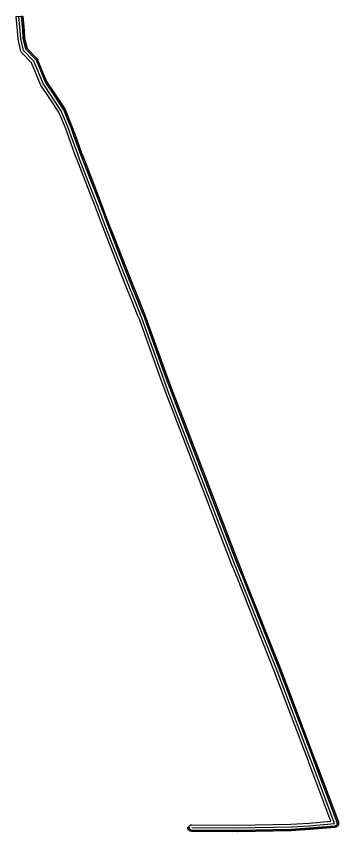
# Model space of a CAD drawing. Header units: inches. Extents: x 87993 to 113012, y 435073 to 454214.
# Drawn here: x 112529 to 113012, y 444785 to 446007 of the extents above; entities that cross this region are included whole.
import ezdxf

# ---------------------------------------------------------------- set-up
doc = ezdxf.new("R2010")
doc.units = ezdxf.units.IN
doc.header["$MEASUREMENT"] = 0
for name, color, linetype, true_color in [('As_waterkering_PLSA', 7, 'Continuous', 0x58e833), ('Beschermingszone_PLSA', 7, 'Continuous', 0xa8e862), ('Kernzone_PLSA', 7, 'Continuous', 0x4ce81c)]:
    doc.layers.add(name, color=color, linetype=linetype, true_color=true_color)

msp = doc.modelspace()

# ---------------------------------------------------------------- linework, layer by layer
at = {"layer": 'As_waterkering_PLSA'}
msp.add_lwpolyline([(112791.6, 444791.3), (112859.9, 444790.8), (112940.5, 444792.2), (112967.9, 444793.8), (113005.8, 444797.3), (112970.9, 444889.9), (112970.1, 444891.9), (112919.5, 445026), (112863.3, 445167.2), (112859.5, 445176.6), (112854.6, 445189.1), (112766.5, 445418.5), (112755.5, 445447.3), (112749.3, 445464.5), (112716.9, 445554.5), (112714.8, 445559.9), (112707.2, 445578.9), (112694.8, 445609.8), (112671.1, 445670.1), (112659.9, 445698.6), (112649.4, 445726.7), (112644.6, 445739.1), (112623.6, 445793.3), (112620.9, 445800.6), (112611.1, 445827.4), (112605.9, 445841.6), (112596.1, 445865.4), (112582.6, 445886.2), (112568.9, 445906.6), (112555.1, 445939.9), (112539.4, 445955.8), (112535.3, 445973.7), (112534.3, 445986.2), (112533.9, 445991.2), (112532.7, 446007)], dxfattribs=at)
at = {"layer": 'Beschermingszone_PLSA'}
msp.add_lwpolyline([(112785.6, 444791.4), (112787.6, 444791.4), (112787.6, 444791.3), (112787.6, 444791.1), (112787.6, 444790.9), (112787.6, 444790.8), (112787.6, 444790.6), (112787.7, 444790.4), (112787.7, 444790.2), (112787.8, 444790.1), (112787.8, 444789.9), (112787.9, 444789.7), (112788, 444789.6), (112788, 444789.4), (112788.1, 444789.3), (112788.2, 444789.1), (112788.3, 444789), (112788.4, 444788.8), (112788.6, 444788.7), (112788.7, 444788.6), (112788.8, 444788.4), (112788.9, 444788.3), (112789.1, 444788.2), (112789.2, 444788.1), (112789.4, 444788), (112789.5, 444787.9), (112789.7, 444787.8), (112789.8, 444787.7), (112790, 444787.7), (112790.1, 444787.6), (112790.3, 444787.5), (112790.5, 444787.5), (112790.6, 444787.4), (112790.8, 444787.4), (112791, 444787.4), (112791.2, 444787.4), (112791.3, 444787.3), (112791.5, 444787.3), (112859.9, 444786.8), (112860, 444786.8), (112940.5, 444788.2), (112940.7, 444788.2), (112968.2, 444789.9), (112968.3, 444789.9), (113006.2, 444793.3), (113006.4, 444793.3), (113006.5, 444793.4), (113006.7, 444793.4), (113006.9, 444793.5), (113007.1, 444793.5), (113007.2, 444793.6), (113007.4, 444793.6), (113007.5, 444793.7), (113007.7, 444793.8), (113007.8, 444793.9), (113008, 444793.9), (113008.1, 444794), (113008.3, 444794.1), (113008.4, 444794.3), (113008.5, 444794.4), (113008.7, 444794.5), (113008.8, 444794.6), (113008.9, 444794.7), (113009, 444794.9), (113009.1, 444795), (113009.2, 444795.2), (113009.3, 444795.3), (113009.4, 444795.5), (113009.5, 444795.6), (113009.5, 444795.8), (113009.6, 444795.9), (113009.7, 444796.1), (113009.7, 444796.3), (113009.7, 444796.5), (113009.8, 444796.6), (113009.8, 444796.8), (113009.8, 444797), (113009.8, 444797.2), (113009.8, 444797.3), (113009.8, 444797.5), (113009.8, 444797.7), (113009.8, 444797.9), (113009.8, 444798), (113009.7, 444798.2), (113009.7, 444798.4), (113009.6, 444798.5), (113009.6, 444798.7), (112974.6, 444891.3), (112973.9, 444893.3), (112923.2, 445027.4), (112867, 445168.7), (112863.2, 445178.1), (112858.3, 445190.5), (112770.3, 445420), (112759.2, 445448.7), (112753, 445465.9), (112720.7, 445555.9), (112720.6, 445556), (112718.5, 445561.4), (112710.9, 445580.4), (112698.5, 445611.3), (112674.8, 445671.6), (112663.7, 445700), (112653.2, 445728.2), (112648.3, 445740.5), (112627.3, 445794.7), (112624.6, 445802), (112614.8, 445828.8), (112609.7, 445842.9), (112609.6, 445843.1), (112599.8, 445866.9), (112599.6, 445867.4), (112599.5, 445867.6), (112585.9, 445888.5), (112572.4, 445908.5), (112558.8, 445941.4), (112558.7, 445941.6), (112558.6, 445941.7), (112558.6, 445941.9), (112558.5, 445942), (112558.4, 445942.2), (112558.3, 445942.3), (112558.2, 445942.4), (112558.1, 445942.6), (112557.9, 445942.7), (112543, 445957.8), (112539.2, 445974.3), (112538.3, 445986.5), (112537.9, 445991.5), (112536.7, 446007.3), (112538.7, 446007.3), (112539.9, 445991.6), (112540.3, 445986.7), (112541.2, 445974.6), (112544.8, 445958.8), (112559.4, 445944.1), (112559.5, 445943.9), (112559.6, 445943.9), (112559.7, 445943.7), (112559.7, 445943.7), (112559.8, 445943.5), (112559.9, 445943.5), (112560, 445943.3), (112560, 445943.3), (112560.1, 445943.1), (112560.2, 445943), (112560.3, 445942.9), (112560.3, 445942.8), (112560.4, 445942.7), (112560.4, 445942.6), (112560.5, 445942.4), (112560.6, 445942.4), (112560.6, 445942.2), (112574.2, 445909.4), (112587.6, 445889.6), (112601.2, 445868.6), (112601.2, 445868.6), (112601.3, 445868.4), (112601.3, 445868.4), (112601.4, 445868.3), (112601.6, 445867.8), (112601.7, 445867.6), (112611.5, 445843.8), (112611.5, 445843.6), (112616.7, 445829.5), (112626.5, 445802.7), (112629.2, 445795.4), (112650.2, 445741.3), (112655, 445728.9), (112665.5, 445700.7), (112676.7, 445672.3), (112700.4, 445612), (112712.7, 445581.1), (112720.3, 445562.1), (112722.5, 445556.7), (112722.5, 445556.6), (112722.5, 445556.6), (112754.9, 445466.6), (112761.1, 445449.4), (112772.1, 445420.7), (112860.2, 445191.2), (112865.1, 445178.9), (112868.8, 445169.4), (112925.1, 445028.1), (112975.7, 444894), (112976.5, 444892), (113011.5, 444799.4), (113011.5, 444799.4), (113011.5, 444799.2), (113011.6, 444799.1), (113011.6, 444798.9), (113011.6, 444798.9), (113011.7, 444798.7), (113011.7, 444798.6), (113011.7, 444798.4), (113011.7, 444798.4), (113011.8, 444798.2), (113011.8, 444798.1), (113011.8, 444797.9), (113011.8, 444797.8), (113011.8, 444797.6), (113011.8, 444797.6), (113011.8, 444797.4), (113011.8, 444797.3), (113011.8, 444797.1), (113011.8, 444797), (113011.8, 444796.9), (113011.8, 444796.8), (113011.8, 444796.6), (113011.8, 444796.5), (113011.8, 444796.3), (113011.7, 444796.3), (113011.7, 444796.1), (113011.7, 444796), (113011.6, 444795.8), (113011.6, 444795.7), (113011.6, 444795.6), (113011.5, 444795.5), (113011.5, 444795.3), (113011.5, 444795.2), (113011.4, 444795.1), (113011.4, 444795), (113011.3, 444794.8), (113011.3, 444794.7), (113011.2, 444794.6), (113011.1, 444794.5), (113011.1, 444794.4), (113011, 444794.3), (113011, 444794.3), (113010.9, 444794.1), (113010.9, 444794.1), (113010.8, 444794), (113010.8, 444793.9), (113010.7, 444793.8), (113010.6, 444793.7), (113010.6, 444793.6), (113010.5, 444793.5), (113010.4, 444793.4), (113010.3, 444793.3), (113010.2, 444793.2), (113010.1, 444793.1), (113010.1, 444793), (113009.9, 444792.9), (113009.9, 444792.9), (113009.7, 444792.8), (113009.7, 444792.7), (113009.5, 444792.6), (113009.5, 444792.5), (113009.3, 444792.4), (113009.3, 444792.4), (113009.1, 444792.3), (113009, 444792.2), (113008.9, 444792.1), (113008.8, 444792.1), (113008.7, 444792), (113008.6, 444792), (113008.4, 444791.9), (113008.3, 444791.9), (113008.2, 444791.8), (113008.1, 444791.8), (113007.9, 444791.7), (113007.9, 444791.7), (113007.7, 444791.6), (113007.6, 444791.6), (113007.4, 444791.5), (113007.4, 444791.5), (113007.2, 444791.5), (113007.1, 444791.5), (113006.9, 444791.4), (113006.9, 444791.4), (113006.7, 444791.4), (113006.6, 444791.4), (113006.4, 444791.3), (113006.4, 444791.3), (112968.5, 444787.9), (112968.3, 444787.9), (112940.8, 444786.2), (112940.8, 444786.2), (112940.6, 444786.2), (112860, 444784.8), (112859.9, 444784.8), (112791.5, 444785.3), (112791.5, 444785.3), (112791.3, 444785.4), (112791.2, 444785.4), (112791, 444785.4), (112790.9, 444785.4), (112790.8, 444785.4), (112790.7, 444785.4), (112790.5, 444785.4), (112790.4, 444785.5), (112790.2, 444785.5), (112790.1, 444785.5), (112790, 444785.6), (112789.9, 444785.6), (112789.7, 444785.6), (112789.6, 444785.7), (112789.5, 444785.7), (112789.4, 444785.7), (112789.2, 444785.8), (112789.1, 444785.8), (112789, 444785.9), (112788.9, 444786), (112788.7, 444786), (112788.7, 444786.1), (112788.5, 444786.2), (112788.4, 444786.2), (112788.3, 444786.3), (112788.2, 444786.4), (112788.1, 444786.5), (112788, 444786.5), (112787.9, 444786.6), (112787.8, 444786.7), (112787.6, 444786.8), (112787.6, 444786.8), (112787.5, 444787), (112787.4, 444787), (112787.3, 444787.1), (112787.2, 444787.2), (112787.1, 444787.3), (112787, 444787.4), (112786.9, 444787.5), (112786.9, 444787.6), (112786.7, 444787.8), (112786.7, 444787.8), (112786.6, 444788), (112786.5, 444788), (112786.5, 444788.2), (112786.4, 444788.3), (112786.3, 444788.4), (112786.3, 444788.5), (112786.2, 444788.7), (112786.2, 444788.7), (112786.1, 444788.9), (112786, 444789), (112786, 444789.1), (112785.9, 444789.2), (112785.9, 444789.4), (112785.9, 444789.5), (112785.8, 444789.6), (112785.8, 444789.7), (112785.7, 444789.9), (112785.7, 444790), (112785.7, 444790.2), (112785.7, 444790.2), (112785.6, 444790.4), (112785.6, 444790.5), (112785.6, 444790.7), (112785.6, 444790.8), (112785.6, 444790.9), (112785.6, 444791), (112785.6, 444791.2), (112785.6, 444791.3)], close=True, dxfattribs=at)
at = {"layer": 'Kernzone_PLSA'}
msp.add_lwpolyline([(112528.7, 446007.1), (112536.7, 446007.3), (112537.9, 445991.5), (112538.3, 445986.5), (112539.2, 445974.3), (112543, 445957.8), (112557.9, 445942.7, -0.097032), (112558.8, 445941.4), (112572.4, 445908.5), (112585.9, 445888.5), (112599.5, 445867.6), (112599.6, 445867.4), (112599.8, 445866.9), (112609.6, 445843.1), (112609.7, 445842.9), (112614.8, 445828.8), (112624.6, 445802), (112627.3, 445794.7), (112648.3, 445740.5), (112653.2, 445728.2), (112663.7, 445700), (112674.8, 445671.6), (112698.5, 445611.3), (112710.9, 445580.4), (112718.5, 445561.4), (112720.6, 445556), (112720.7, 445555.9), (112753, 445465.9), (112759.2, 445448.7), (112770.3, 445420), (112858.3, 445190.5), (112863.2, 445178.1), (112867, 445168.7), (112923.2, 445027.4), (112973.9, 444893.3), (112974.6, 444891.3), (113009.6, 444798.7, -0.223268), (113009.3, 444795.3, -0.243641), (113006.2, 444793.3), (112968.3, 444789.9), (112968.2, 444789.9), (112940.7, 444788.2), (112940.5, 444788.2), (112860, 444786.8), (112859.9, 444786.8), (112791.5, 444787.3, -0.997931), (112791.6, 444795.3), (112859.9, 444794.8), (112940.3, 444796.2), (112967.6, 444797.8), (113000.2, 444800.8), (112967.1, 444888.5), (112966.4, 444890.5), (112915.8, 445024.5), (112859.6, 445165.7), (112855.8, 445175.2), (112850.8, 445187.6), (112762.8, 445417.1), (112751.7, 445445.9), (112751.7, 445446), (112745.5, 445463.2), (112713.2, 445553.1), (112711, 445558.4), (112703.4, 445577.4), (112691.1, 445608.3), (112667.4, 445668.7), (112656.2, 445697.2), (112645.7, 445725.3), (112640.8, 445737.6), (112619.8, 445791.9), (112617.1, 445799.2), (112607.3, 445826), (112602.2, 445840.1), (112592.6, 445863.5), (112579.2, 445884), (112565.5, 445904.3), (112565.4, 445904.6), (112565.2, 445905), (112551.7, 445937.6), (112536.5, 445953, -0.138949), (112535.5, 445954.9), (112531.4, 445972.8), (112531.3, 445973), (112531.3, 445973.4), (112530.3, 445985.9), (112529.9, 445990.9), (112528.7, 446006.7, -0.022453)], format="xyb", close=True, dxfattribs=at)

doc.saveas('drawing.dxf')
